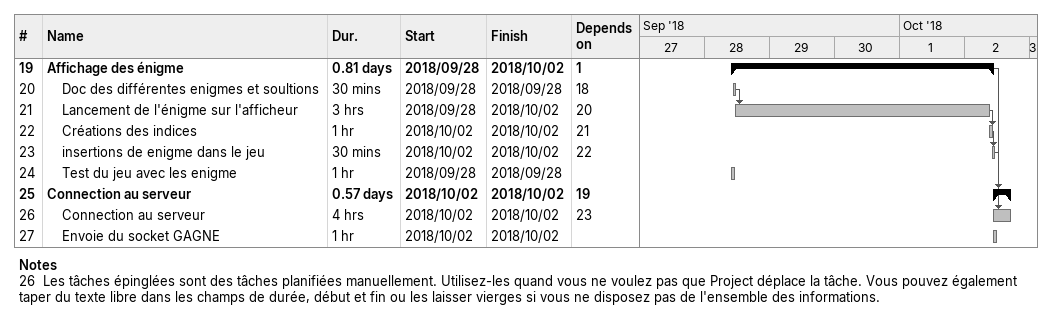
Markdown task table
| ID | Level | Task | Duration | Start | Finish | Predecessors |
|---|---|---|---|---|---|---|
| 19 | 1 | **Affichage des énigme** | 0.81d | 2018-09-28 | 2018-10-02 | 1 |
| 20 | 2 | Doc des différentes enigmes et soultions | 30min | 2018-09-28 | 2018-09-28 | 18 |
| 21 | 2 | Lancement de l'énigme sur l'afficheur | 3h | 2018-09-28 | 2018-10-02 | 20 |
| 22 | 2 | Créations des indices | 1h | 2018-10-02 | 2018-10-02 | 21 |
| 23 | 2 | insertions de enigme dans le jeu | 30min | 2018-10-02 | 2018-10-02 | 22 |
| 24 | 2 | Test du jeu avec les enigme | 1h | 2018-09-28 | 2018-09-28 |  |
| 25 | 1 | **Connection au serveur** | 0.57d | 2018-10-02 | 2018-10-02 | 19 |
| 26 | 2 | Connection au serveur | 4h | 2018-10-02 | 2018-10-02 | 23 |
| 27 | 2 | Envoie du socket GAGNE | 1h | 2018-10-02 | 2018-10-02 |  |

Notes
- 26: Les tâches épinglées sont des tâches planifiées manuellement. Utilisez-les quand vous ne voulez pas que Project déplace la tâche. Vous pouvez également taper du texte libre dans les champs de durée, début et fin ou les laisser vierges si vous ne disposez pas de l'ensemble des informations.
